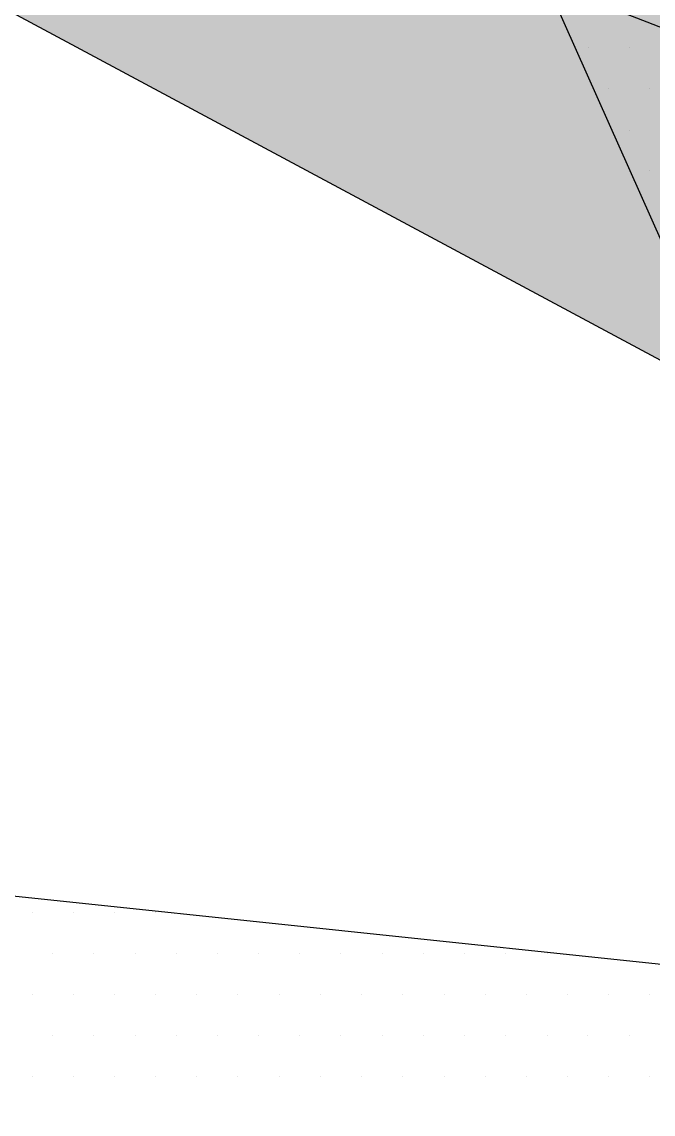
# Paper-space layout 'Layout1' of a CAD drawing. Extents: x -43 to 2298, y -18 to 768.
# Drawn here: x 1411.734 to 1413.14, y 74.926 to 77.361 of the extents above; entities that cross this region are included whole.
import ezdxf

# ---------------------------------------------------------------- set-up
doc = ezdxf.new("R2010")
doc.units = 0
doc.header["$LTSCALE"] = 2
doc.linetypes.add('CACHEX2', pattern=[0.75, 0.5, -0.25])
doc.layers.add('CARTOUCHE', color=7, linetype='Continuous')
doc.layers.add('LOGO', color=7, linetype='Continuous')

# ---------------------------------------------------------------- blocks, each defined once
blk = doc.blocks.new('A$C715108E3')
at = {"layer": 'LOGO', "color": 131}
for p, q in [((-19.773, -7.7349), (-19.773, -7.7349)), ((-19.7442, -7.7349), (-19.7442, -7.7349)), ((-19.6521, -7.7349), (-19.6521, -7.7349)), ((-19.732, -7.8275), (-19.732, -7.8275)), ((-19.6979, -7.8275), (-19.6979, -7.8275)), ((-19.6068, -7.8275), (-19.6068, -7.8275)), ((-19.6915, -7.919), (-19.6915, -7.919)), ((-19.6521, -7.919), (-19.6521, -7.919)), ((-19.6506, -8.0102), (-19.6506, -8.0102)), ((-19.6068, -8.0102), (-19.6068, -8.0102)), ((-19.6098, -8.1026), (-19.6098, -8.1026)), ((-20.9824, -9.6623), (-20.9824, -9.6623)), ((-20.8904, -9.6623), (-20.8904, -9.6623)), ((-20.7993, -9.6623), (-20.7993, -9.6623)), ((-20.7073, -9.6623), (-20.7073, -9.6623)), ((-20.9367, -9.7535), (-20.9367, -9.7535)), ((-20.8448, -9.7535), (-20.8448, -9.7535)), ((-20.7528, -9.7535), (-20.7528, -9.7535)), ((-20.6616, -9.7535), (-20.6616, -9.7535)), ((-20.5695, -9.7535), (-20.5695, -9.7535)), ((-20.4779, -9.7535), (-20.4779, -9.7535)), ((-20.3864, -9.7535), (-20.3864, -9.7535)), ((-20.2946, -9.7535), (-20.2946, -9.7535)), ((-20.2026, -9.7535), (-20.2026, -9.7535)), ((-20.1113, -9.7535), (-20.1113, -9.7535)), ((-20.0195, -9.7535), (-20.0195, -9.7535)), ((-19.9275, -9.7535), (-19.9275, -9.7535)), ((-19.8354, -9.7535), (-19.8354, -9.7535)), ((-20.9824, -9.8448), (-20.9824, -9.8448)), ((-20.8904, -9.8448), (-20.8904, -9.8448)), ((-20.7993, -9.8448), (-20.7993, -9.8448)), ((-20.7073, -9.8448), (-20.7073, -9.8448)), ((-20.6153, -9.8448), (-20.6153, -9.8448)), ((-20.524, -9.8448), (-20.524, -9.8448)), ((-20.4322, -9.8448), (-20.4322, -9.8448)), ((-20.3403, -9.8448), (-20.3403, -9.8448)), ((-20.2487, -9.8448), (-20.2487, -9.8448)), ((-20.157, -9.8448), (-20.157, -9.8448)), ((-20.065, -9.8448), (-20.065, -9.8448)), ((-19.9737, -9.8448), (-19.9737, -9.8448)), ((-19.8817, -9.8448), (-19.8817, -9.8448)), ((-19.7897, -9.8448), (-19.7897, -9.8448)), ((-19.6979, -9.8448), (-19.6979, -9.8448)), ((-19.6068, -9.8448), (-19.6068, -9.8448)), ((-20.9367, -9.9374), (-20.9367, -9.9374)), ((-20.8448, -9.9374), (-20.8448, -9.9374)), ((-20.7528, -9.9374), (-20.7528, -9.9374)), ((-20.6616, -9.9374), (-20.6616, -9.9374)), ((-20.5695, -9.9374), (-20.5695, -9.9374)), ((-20.4779, -9.9374), (-20.4779, -9.9374)), ((-20.3864, -9.9374), (-20.3864, -9.9374)), ((-20.2946, -9.9374), (-20.2946, -9.9374)), ((-20.2026, -9.9374), (-20.2026, -9.9374)), ((-20.1113, -9.9374), (-20.1113, -9.9374)), ((-20.0195, -9.9374), (-20.0195, -9.9374)), ((-19.9275, -9.9374), (-19.9275, -9.9374)), ((-19.8354, -9.9374), (-19.8354, -9.9374)), ((-19.7444, -9.9374), (-19.7444, -9.9374)), ((-19.6525, -9.9374), (-19.6525, -9.9374)), ((-20.9824, -10.0289), (-20.9824, -10.0289)), ((-20.8904, -10.0289), (-20.8904, -10.0289)), ((-20.7993, -10.0289), (-20.7993, -10.0289)), ((-20.7073, -10.0289), (-20.7073, -10.0289)), ((-20.6153, -10.0289), (-20.6153, -10.0289)), ((-20.524, -10.0289), (-20.524, -10.0289)), ((-20.4322, -10.0289), (-20.4322, -10.0289)), ((-20.3403, -10.0289), (-20.3403, -10.0289)), ((-20.2487, -10.0289), (-20.2487, -10.0289)), ((-20.157, -10.0289), (-20.157, -10.0289)), ((-20.065, -10.0289), (-20.065, -10.0289)), ((-19.9737, -10.0289), (-19.9737, -10.0289)), ((-19.8817, -10.0289), (-19.8817, -10.0289)), ((-19.7897, -10.0289), (-19.7897, -10.0289)), ((-19.6979, -10.0289), (-19.6979, -10.0289)), ((-19.6068, -10.0289), (-19.6068, -10.0289))]:
    blk.add_line(p, q, dxfattribs=at)
blk.add_lwpolyline([(-20.3358, -5.3705), (-20.5244, -6.0493), (-18.8268, -9.8581), (-21.759, -9.5491), (-21.8471, -10.1027), (-21.9097, -10.8565), (-21.9352, -11.1957), (-19.0429, -11.5482), (-21.5982, -15.1374), (-21.3595, -15.879), (-21.1447, -16.5576), (-21.0193, -16.9601), (-20.5289, -16.3696), (-17.1333, -11.706), (-13.6302, -12.0681), (-14.8375, -14.0161), (-16.6359, -13.7897), (-17.73, -15.3364), (-16.5602, -15.6374), (-17.0758, -16.8949), (-15.2018, -17.1211), (-14.4102, -15.977)], dxfattribs=at)
blk = doc.blocks.new('A$C581E6685')
at = {"layer": 'LOGO'}
for color, points in [(40, [(-56.2481, 30.5655), (-39.8519, 24.2064), (-40.7961, 26.4076)]), (32, [(-39.8519, 24.2064), (-42.1559, 23.0023), (-56.2481, 30.5655)])]:
    blk.add_hatch(color=color, dxfattribs=at).paths.add_polyline_path(points)
at = {"layer": 'LOGO', "color": 40}
blk.add_lwpolyline([(-56.2481, 30.5655), (-39.8519, 24.2064), (-40.7961, 26.4076)], close=True, dxfattribs=at)
at = {"layer": 'LOGO', "color": 32}
blk.add_lwpolyline([(-39.8519, 24.2064), (-42.1559, 23.0023), (-56.2481, 30.5655)], close=True, dxfattribs=at)
at = {"layer": 'LOGO', "color": 32, "linetype": 'CACHEX2', "ltscale": 1.5}
blk.add_ellipse((-38.0538, 23.8138), major_axis=(-19.0311, -3.534), ratio=0.590567, dxfattribs=at)
at = {"layer": 'LOGO', "color": 32}
blk.add_ellipse((-37.6144, 23.8499), major_axis=(-13.5768, -4.2839), ratio=0.791971, dxfattribs=at)
at = {"layer": 'CARTOUCHE'}
blk.add_blockref('A$C715108E3', (-31.6739, 36.3189), dxfattribs=at)

psp = doc.layouts.get("Layout1")

# ---------------------------------------------------------------- block references
at = {"layer": 'LOGO'}
psp.add_blockref('A$C581E6685', (1464.4133, 48.7195), dxfattribs=at)

doc.saveas('drawing.dxf')
